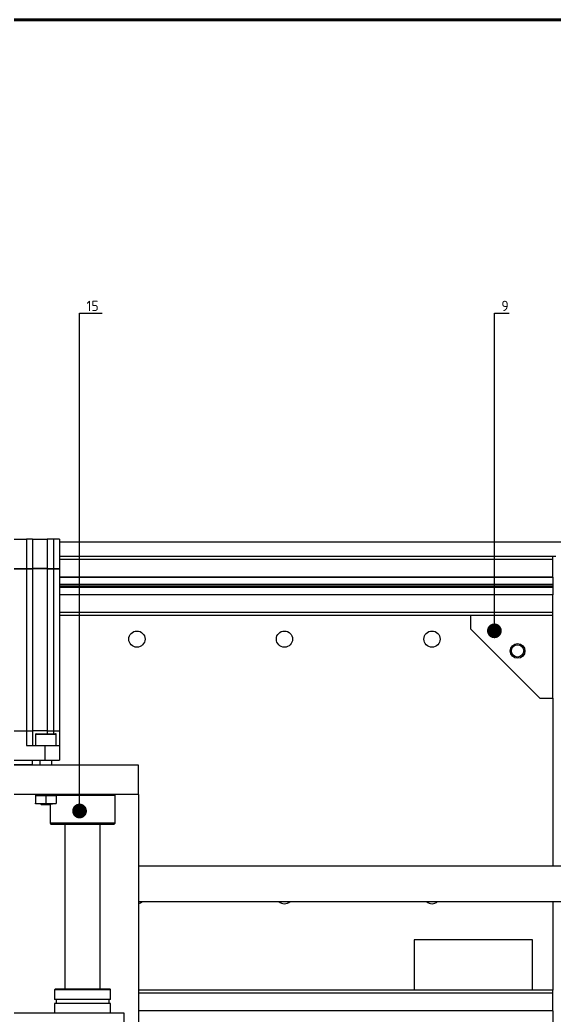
# Model space of a CAD drawing. Header units: millimetres. Extents: x -190 to 12889, y -227 to 3957.
# Drawn here: x 11161.5 to 11342.8, y 1406.6 to 1744.4 of the extents above; entities that cross this region are included whole.
import ezdxf
from ezdxf import colors
from ezdxf.entities.mleader import LeaderData, LeaderLine
from ezdxf.math import Vec2, Vec3

# ---------------------------------------------------------------- set-up
doc = ezdxf.new("R2010")
doc.units = ezdxf.units.MM
doc.header["$LTSCALE"] = 0.7
doc.layers.get('0').update_dxf_attribs({"color": 255})
for name, color, linetype, lineweight in [('AM_5', 10, 'Continuous', 25), ('DIM', 94, 'Continuous', 25), ('KHUNGBV', 5, 'Continuous', 70)]:
    doc.layers.add(name, color=color, linetype=linetype, lineweight=lineweight)
doc.styles.add('TCVN7824', font='tcvn+7284-2003r.ttf', dxfattribs={"height": 3.5})

# ---------------------------------------------------------------- blocks, each defined once
blk = doc.blocks.new('dfhjd')
at = {"layer": 'KHUNGBV', "color": 9, "ltscale": 5}
blk.add_line((6559.44, 3469.71), (7718.44, 3469.71), dxfattribs=at)
blk = doc.blocks.new('_Dot')
at = {"color": 0, "linetype": 'ByBlock', "lineweight": -2}
blk.add_line((-0.5, 0), (-1, 0), dxfattribs=at)
at = {"color": 0, "linetype": 'ByBlock', "const_width": 0.5}
blk.add_lwpolyline([(-0.25, 0, 1), (0.25, 0, 1)], format="xyb", close=True, dxfattribs=at)

msp = doc.modelspace()

# ---------------------------------------------------------------- linework, layer by layer
at = {"color": 7, "linetype": 'Continuous', "lineweight": 25}
for p, q in [((11129.6595, 1568.3288), (11163.7595, 1568.3288)), ((11165.7595, 1568.3288), (11163.7595, 1568.3288)), ((11163.7595, 1568.3288), (11163.7595, 1558.3288)), ((11165.7595, 1568.3288), (11165.7595, 1558.3288)), ((11165.7595, 1568.3288), (11170.7595, 1568.3288)), ((11170.7595, 1568.3288), (11170.7595, 1558.3288)), ((11172.9095, 1568.3288), (11170.7595, 1568.3288)), ((11172.9095, 1568.3288), (11172.9095, 1558.3288)), ((11174.9095, 1568.3288), (11172.9095, 1568.3288)), ((11174.9095, 1568.3288), (11174.9095, 1558.3288)), ((11174.9095, 1567.4288), (11365.1283, 1567.4288)), ((11342.1283, 1562.4288), (11174.9095, 1562.4288)), ((11343.1283, 1562.4288), (11342.1283, 1562.4288)), ((11342.1283, 1561.4288), (11342.1283, 1562.4288)), ((11342.1283, 1555.4288), (11342.1283, 1561.4288)), ((11129.6595, 1558.3288), (11163.7595, 1558.3288)), ((11129.6595, 1558.3188), (11163.7595, 1558.3188)), ((11163.7595, 1558.3288), (11165.7595, 1558.3288)), ((11163.7595, 1558.3188), (11163.7595, 1558.3288)), ((11163.7595, 1558.3188), (11163.7595, 1503.3388)), ((11163.7595, 1558.3188), (11165.7595, 1558.3188)), ((11165.7095, 1558.3188), (11165.7095, 1558.3288)), ((11170.7595, 1558.3288), (11165.7595, 1558.3288)), ((11165.7595, 1558.3188), (11165.7595, 1503.3388)), ((11170.7595, 1558.3188), (11165.7595, 1558.3188)), ((11170.7595, 1558.3188), (11170.7595, 1558.3288)), ((11170.7595, 1558.3288), (11172.9095, 1558.3288)), ((11170.7595, 1558.3188), (11170.7595, 1503.3388)), ((11170.7595, 1558.3188), (11172.9095, 1558.3188)), ((11172.9095, 1558.3288), (11174.9095, 1558.3288)), ((11172.9095, 1558.3188), (11172.9095, 1558.3288)), ((11172.9095, 1558.3188), (11172.9095, 1503.3388)), ((11172.9095, 1558.3188), (11174.9095, 1558.3188)), ((11174.8595, 1558.3188), (11174.8595, 1558.3288)), ((11174.9095, 1558.3188), (11174.9095, 1503.3388)), ((11342.1283, 1555.4288), (11174.9095, 1555.4288)), ((11342.1283, 1555.3681), (11174.9095, 1555.3681)), ((11342.1283, 1555.4288), (11342.1283, 1549.4288)), ((11342.1283, 1552.9484), (11174.9095, 1552.9484)), ((11342.1283, 1552.4288), (11174.9095, 1552.4288)), ((11342.1283, 1551.9092), (11174.9095, 1551.9092)), ((11342.1283, 1549.4895), (11174.9095, 1549.4895)), ((11342.1283, 1549.4288), (11174.9095, 1549.4288)), ((11342.1283, 1543.4288), (11342.1283, 1549.4288)), ((11314.1283, 1542.4288), (11174.9095, 1542.4288)), ((11314.1283, 1542.4288), (11314.1283, 1537.9288)), ((11342.1283, 1542.4288), (11314.1283, 1542.4288)), ((11342.1283, 1542.4288), (11342.1283, 1543.4288)), ((11342.1283, 1514.4288), (11342.1283, 1542.4288)), ((11314.1283, 1537.9288), (11337.6283, 1514.4288)), ((11337.6283, 1514.4288), (11342.1283, 1514.4288)), ((11342.1283, 1514.4288), (11342.1283, 1457.4288)), ((11129.6595, 1503.3388), (11163.7595, 1503.3388)), ((11129.6595, 1503.3288), (11163.7595, 1503.3288)), ((11163.7595, 1503.3388), (11165.7595, 1503.3388)), ((11163.7595, 1503.3388), (11163.7595, 1503.3288)), ((11163.7595, 1503.3288), (11163.7595, 1498.3288)), ((11163.7595, 1503.3288), (11165.7595, 1503.3288)), ((11165.7095, 1503.3388), (11165.7095, 1503.3288)), ((11170.7595, 1503.3388), (11165.7595, 1503.3388)), ((11165.7595, 1503.3288), (11165.7595, 1498.3288)), ((11170.7595, 1503.3288), (11165.7595, 1503.3288)), ((11170.7595, 1503.3388), (11170.7595, 1503.3288)), ((11170.7595, 1503.3388), (11172.9095, 1503.3388)), ((11170.7595, 1503.3288), (11172.9095, 1503.3288)), ((11172.9095, 1503.3388), (11174.9095, 1503.3388)), ((11172.9095, 1503.3388), (11172.9095, 1503.3288)), ((11172.9095, 1503.3288), (11174.9095, 1503.3288)), ((11174.8595, 1503.3388), (11174.8595, 1503.3288)), ((11174.9095, 1503.3288), (11174.9095, 1498.3288)), ((11166.7795, 1502.1288), (11166.7795, 1498.3288)), ((11166.9795, 1502.3288), (11170.2795, 1502.3288)), ((11170.2795, 1502.3288), (11173.5795, 1502.3288)), ((11173.7795, 1498.3288), (11173.7795, 1502.1288)), ((11163.7595, 1498.3288), (11169.9095, 1498.3288)), ((11169.9095, 1498.3288), (11169.9095, 1493.3288)), ((11169.9095, 1498.3288), (11174.9095, 1498.3288)), ((11174.9095, 1498.3288), (11174.9095, 1493.3288)), ((11123.5095, 1493.3288), (11169.9095, 1493.3288)), ((11165.7595, 1491.9288), (11165.7595, 1493.3288)), ((11168.2795, 1493.3288), (11168.2795, 1491.7288)), ((11169.9095, 1493.3288), (11174.9095, 1493.3288)), ((11172.2795, 1491.7288), (11172.2795, 1493.3288)), ((11201.7095, 1491.7288), (11091.7095, 1491.7288)), ((11127.6595, 1491.9288), (11165.7595, 1491.9288)), ((11165.5595, 1491.7288), (11165.7595, 1491.9288)), ((11201.7095, 1481.7288), (11201.7095, 1491.7288)), ((11201.7095, 1481.7288), (11091.7095, 1481.7288)), ((11166.7795, 1481.7288), (11166.7795, 1481.3288)), ((11168.5295, 1481.3288), (11166.7795, 1481.3288)), ((11166.7795, 1481.3288), (11166.7795, 1478.8414)), ((11170.2795, 1481.3288), (11168.5295, 1481.3288)), ((11170.2795, 1481.3288), (11170.2795, 1478.8414)), ((11172.0295, 1481.3288), (11170.2795, 1481.3288)), ((11173.7795, 1481.3288), (11172.0295, 1481.3288)), ((11173.7795, 1481.3288), (11173.7795, 1481.7288)), ((11173.7795, 1481.4788), (11193.7095, 1481.4788)), ((11173.7795, 1481.3288), (11173.7795, 1478.8414)), ((11193.7095, 1481.4788), (11193.4595, 1481.7288)), ((11193.7095, 1471.9788), (11193.7095, 1481.4788)), ((11201.7095, 1481.7288), (11201.7095, 1301.7288)), ((11166.7795, 1478.8414), (11168.5295, 1478.5288)), ((11168.5295, 1478.5288), (11166.7795, 1478.5288)), ((11168.4695, 1478.5288), (11168.6695, 1478.3288)), ((11172.0295, 1478.5288), (11168.5295, 1478.5288)), ((11168.6695, 1478.3288), (11170.2795, 1478.3288)), ((11170.2795, 1478.8414), (11172.0295, 1478.5288)), ((11170.2795, 1478.3288), (11171.8895, 1478.3288)), ((11171.7095, 1478.3288), (11171.7095, 1471.9788)), ((11171.8895, 1478.3288), (11172.0895, 1478.5288)), ((11173.7795, 1478.5288), (11172.0295, 1478.5288)), ((11193.7095, 1471.9788), (11171.7095, 1471.9788)), ((11171.7095, 1471.9788), (11171.9595, 1471.7288)), ((11171.9595, 1471.7288), (11193.4595, 1471.7288)), ((11176.7095, 1471.7288), (11176.7095, 1415.7288)), ((11188.7095, 1415.7288), (11188.7095, 1471.7288)), ((11193.4595, 1471.7288), (11193.7095, 1471.9788)), ((11345.1283, 1457.4288), (11201.7095, 1457.4288)), ((11201.7095, 1445.4288), (11345.1283, 1445.4288)), ((11342.1283, 1445.4288), (11342.1283, 1415.4288)), ((11335.1301, 1432.4288), (11295.1301, 1432.4288)), ((11295.1301, 1432.4288), (11295.1301, 1415.4288)), ((11335.1301, 1415.4288), (11335.1301, 1432.4288)), ((11173.2095, 1415.5288), (11173.2095, 1412.2788)), ((11192.0095, 1415.7288), (11173.4095, 1415.7288)), ((11192.2095, 1412.2788), (11192.2095, 1415.5288)), ((11342.1283, 1415.4288), (11201.7095, 1415.4288)), ((11342.1283, 1414.4288), (11342.1283, 1415.4288)), ((11190.2666, 1412.2788), (11173.2095, 1412.2788)), ((11173.7095, 1412.2788), (11173.7095, 1410.9288)), ((11192.2095, 1412.2788), (11190.2666, 1412.2788)), ((11191.7095, 1410.9288), (11191.7095, 1412.2788)), ((11342.1283, 1408.4288), (11342.1283, 1414.4288)), ((11173.2095, 1410.9288), (11173.2095, 1407.7288)), ((11192.2095, 1410.9288), (11173.2095, 1410.9288)), ((11192.2095, 1407.7288), (11192.2095, 1410.9288)), ((11146.7095, 1407.7288), (11196.7095, 1407.7288)), ((11196.7095, 1407.7288), (11196.7095, 1375.7288)), ((11342.1283, 1408.4288), (11201.7095, 1408.4288)), ((11342.1283, 1408.3681), (11201.7095, 1408.3681)), ((11342.1283, 1408.4288), (11342.1283, 1403.2278))]:
    msp.add_line(p, q, dxfattribs=at)
at = {"color": 8, "linetype": 'Continuous', "lineweight": 25}
for p, q in [((11342.1283, 1561.4288), (11174.9095, 1561.4288)), ((11342.1283, 1543.4288), (11174.9095, 1543.4288)), ((11170.7595, 1503.3288), (11170.7595, 1502.3288)), ((11172.9095, 1503.3288), (11172.9095, 1502.3288)), ((11170.2795, 1502.1288), (11166.7795, 1502.1288)), ((11173.7795, 1502.1288), (11170.2795, 1502.1288)), ((11190.2666, 1415.5288), (11173.2095, 1415.5288)), ((11192.2095, 1415.5288), (11190.2666, 1415.5288)), ((11342.1283, 1414.4288), (11201.7095, 1414.4288))]:
    msp.add_line(p, q, dxfattribs=at)
at = {"color": 7, "linetype": 'Continuous', "lineweight": 25, "flags": 128}
msp.add_lwpolyline([(11201.7095, 1444.7409), (11202.354, 1444.9671), (11203.0157, 1445.4288)], dxfattribs=at)
at = {"color": 7, "linetype": 'Continuous', "lineweight": 25}
for centre, radius in [((11201.1283, 1534.4288), 2.75), ((11251.1283, 1534.4288), 2.75), ((11301.1283, 1534.4288), 2.75), ((11330.1283, 1530.4288), 2.5), ((11330.1283, 1530.4288), 2.067)]:
    msp.add_circle(centre, radius, dxfattribs=at)
for centre, radius, start, end in [((11166.9795, 1502.1288), 0.2, 90, 180), ((11173.5795, 1502.1288), 0.2, 0, 90), ((11251.1283, 1447.4288), 2.75, 226.658242, 313.341758), ((11301.1283, 1447.4288), 2.75, 226.658242, 313.341758), ((11173.4095, 1415.5288), 0.2, 90, 180), ((11192.0095, 1415.5288), 0.2, 0, 90)]:
    msp.add_arc(centre, radius, start, end, dxfattribs=at)
for points, knots in [([(11166.7795, 1478.5288), (11166.7795, 1478.5335), (11166.7795, 1478.5507), (11166.7795, 1478.7186), (11166.7795, 1478.8414)], [0, 0, 0, 0, 0.26863361, 1, 1, 1, 1]), ([(11168.5295, 1478.5288), (11168.571, 1478.5291), (11169.1619, 1478.5336), (11169.741, 1478.6931), (11170.2795, 1478.8414)], [0, 0, 0, 0, 0.07017422, 1, 1, 1, 1]), ([(11172.0295, 1478.5288), (11172.071, 1478.5291), (11172.6619, 1478.5336), (11173.241, 1478.6931), (11173.7795, 1478.8414)], [0, 0, 0, 0, 0.07017422, 1, 1, 1, 1]), ([(11173.7795, 1478.5288), (11173.7795, 1478.5335), (11173.7795, 1478.5507), (11173.7795, 1478.7186), (11173.7795, 1478.8414)], [0, 0, 0, 0, 0.26863361, 1, 1, 1, 1])]:
    msp.add_open_spline(points, degree=3, knots=knots, dxfattribs=at)

# ---------------------------------------------------------------- block references
at = {"layer": 'AM_5', "xscale": 2, "yscale": 2, "zscale": 2}
msp.add_blockref('dfhjd', (-2547.419, -5195.038), dxfattribs=at)

# ---------------------------------------------------------------- leaders
at = {"layer": 'DIM', "ltscale": 0.2}
ml = msp.add_multileader_mtext('Standard', dxfattribs=at)
ml.set_content('15', color=256, style='TCVN7824')
ml.set_leader_properties(color=256)
ml.set_arrow_properties(name='DOT')
ml.build(insert=Vec2(0, 0))
ml.multileader.update_dxf_attribs({"text_left_attachment_type": 6, "text_right_attachment_type": 6, "dogleg_length": 0.36, "arrow_head_size": 5})
ctx = ml.context
ctx.base_point, ctx.char_height, ctx.arrow_head_size, ctx.plane_origin = Vec3(11182.0498, 1644.968), 3.5, 5, Vec3(11181.6898, 1476.1428)
ctx.left_attachment, ctx.right_attachment = 6, 6
notes = []
notes.append((ctx, [(0, (1, 1, 0), (11181.6898, 1644.968), (1, 0), 0.36, [(0, [(11181.6898, 1476.1428)], 0, [])])]))
ctx.mtext.insert, ctx.mtext.flow_direction = Vec3(11184.0498, 1649.168), 5
ml = msp.add_multileader_mtext('Standard', dxfattribs=at)
ml.set_content('9', color=256, style='TCVN7824')
ml.set_leader_properties(color=256)
ml.set_arrow_properties(name='DOT')
ml.build(insert=Vec2(0, 0))
ml.multileader.update_dxf_attribs({"text_left_attachment_type": 6, "text_right_attachment_type": 6, "dogleg_length": 0.36, "arrow_head_size": 5})
ctx = ml.context
ctx.base_point, ctx.char_height, ctx.arrow_head_size, ctx.plane_origin = Vec3(11322.6314, 1644.968), 3.5, 5, Vec3(11322.2714, 1537.2432)
ctx.left_attachment, ctx.right_attachment = 6, 6
notes.append((ctx, [(0, (1, 1, 0), (11322.2714, 1644.968), (1, 0), 0.36, [(0, [(11322.2714, 1537.2432)], 0, [])])]))
ctx.mtext.insert, ctx.mtext.flow_direction = Vec3(11324.6314, 1649.168), 5
for ctx, leaders in notes:
    for number, flags, end, landing, length, lines in leaders:
        leader = LeaderData()
        leader.index, (leader.has_last_leader_line, leader.has_dogleg_vector, leader.attachment_direction) = number, flags
        leader.last_leader_point, leader.dogleg_vector, leader.dogleg_length = Vec3(end), Vec3(landing), length
        for number, points, colour, breaks in lines:
            line = LeaderLine()
            line.index, line.vertices, line.color, line.breaks = number, Vec3.list(points), colors.encode_raw_color(colour), breaks
            leader.lines.append(line)
        ctx.leaders.append(leader)

doc.saveas('drawing.dxf')
